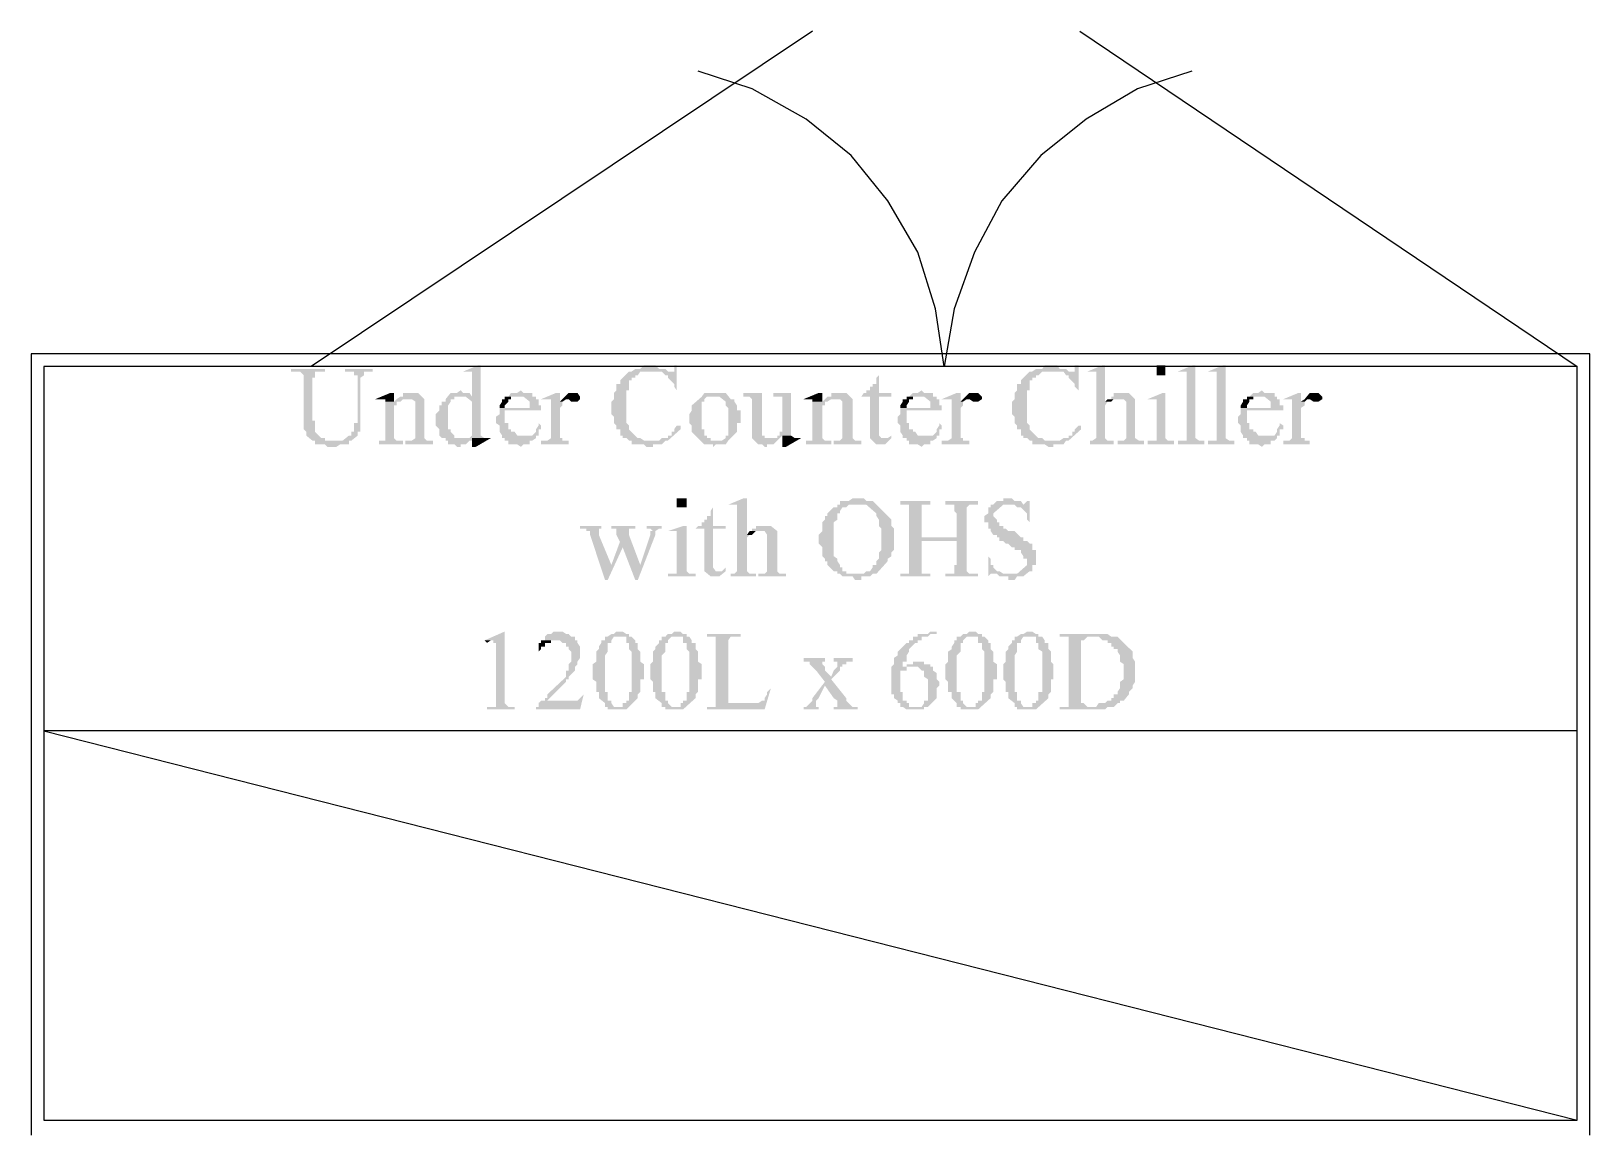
# Model space of a CAD drawing. Header units: millimetres. Extents: x 68727 to 319899, y -4876 to 265722.
# Drawn here: x 314800 to 316053, y 115115 to 115997 of the extents above; entities that cross this region are included whole.
import ezdxf

# ---------------------------------------------------------------- set-up
doc = ezdxf.new("R2010")
doc.units = ezdxf.units.MM
doc.layers.add('glass', color=151, linetype='Continuous')

# ---------------------------------------------------------------- blocks, each defined once
blk = doc.blocks.new('kitchen')
at = {"layer": 'glass', "linetype": 'Continuous', "lineweight": -3}
for points in [[(-39.352, 82.673), (-39.476, 82.673), (-39.528, 82.638), (-39.652, 82.638), (-39.687, 82.673), (-39.828, 82.673), (-39.828, 82.726), (-39.864, 82.726), (-39.952, 82.797), (-39.952, 82.85), (-39.987, 82.885), (-39.987, 83.643), (-40.04, 83.696), (-40.163, 83.696), (-40.163, 83.731), (-39.687, 83.731), (-39.687, 83.696), (-39.828, 83.696), (-39.828, 83.608), (-39.864, 83.608), (-39.864, 83.008), (-39.828, 83.008), (-39.828, 82.85), (-39.74, 82.761), (-39.687, 82.761), (-39.687, 82.726), (-39.352, 82.726), (-39.352, 82.673)], [(-39.017, 83.696), (-39.14, 83.696), (-39.14, 83.643), (-39.193, 83.608), (-39.193, 82.85), (-39.229, 82.85), (-39.229, 82.797), (-39.317, 82.726), (-39.44, 82.726), (-39.352, 82.797), (-39.317, 82.797), (-39.317, 82.85), (-39.281, 82.85), (-39.281, 82.973), (-39.229, 82.973), (-39.229, 83.643), (-39.281, 83.643), (-39.281, 83.696), (-39.405, 83.696), (-39.405, 83.731), (-39.017, 83.731), (-39.017, 83.696)], [(-37.447, 82.761), (-37.623, 82.761), (-37.623, 82.726), (-37.659, 82.726), (-37.712, 82.673), (-37.782, 82.673), (-37.782, 82.638), (-37.835, 82.638), (-37.87, 82.673), (-37.959, 82.673), (-37.959, 82.726), (-37.994, 82.726), (-37.994, 82.761), (-37.659, 82.761), (-37.623, 82.797), (-37.623, 83.273), (-37.712, 83.343), (-37.623, 83.343), (-37.623, 83.696), (-37.747, 83.696), (-37.535, 83.784), (-37.5, 83.784), (-37.5, 82.797), (-37.447, 82.761)], [(-34.872, 83.696), (-35.26, 83.696), (-35.295, 83.643), (-35.33, 83.643), (-35.33, 83.608), (-35.383, 83.608), (-35.383, 83.573), (-35.419, 83.573), (-35.419, 83.432), (-35.454, 83.432), (-35.454, 82.973), (-35.419, 82.938), (-35.419, 82.885), (-35.295, 82.761), (-35.26, 82.761), (-35.207, 82.726), (-35.419, 82.726), (-35.454, 82.761), (-35.507, 82.761), (-35.507, 82.797), (-35.542, 82.797), (-35.542, 82.885), (-35.595, 82.885), (-35.595, 82.938), (-35.63, 82.973), (-35.63, 83.061), (-35.666, 83.096), (-35.666, 83.273), (-35.63, 83.308), (-35.63, 83.396), (-35.595, 83.432), (-35.595, 83.52), (-35.542, 83.52), (-35.542, 83.573), (-35.419, 83.696), (-35.383, 83.696), (-35.33, 83.731), (-35.26, 83.731), (-35.207, 83.784), (-35.048, 83.784), (-34.995, 83.731), (-34.907, 83.731), (-34.872, 83.696)], [(-34.748, 83.432), (-34.784, 83.485), (-34.784, 83.52), (-34.872, 83.608), (-34.872, 83.643), (-34.907, 83.643), (-34.96, 83.696), (-34.784, 83.696), (-34.784, 83.784), (-34.748, 83.784), (-34.748, 83.432)], [(-31.732, 83.343), (-31.908, 83.343), (-31.908, 82.797), (-31.873, 82.761), (-32.032, 82.761), (-32.032, 83.343), (-32.155, 83.343), (-32.12, 83.396), (-32.085, 83.396), (-32.085, 83.432), (-32.032, 83.432), (-32.032, 83.485), (-31.997, 83.485), (-31.997, 83.52), (-31.944, 83.52), (-31.944, 83.608), (-31.908, 83.643), (-31.908, 83.396), (-31.732, 83.396), (-31.732, 83.343)], [(-29.245, 83.696), (-29.615, 83.696), (-29.668, 83.643), (-29.704, 83.643), (-29.704, 83.608), (-29.756, 83.608), (-29.756, 83.573), (-29.792, 83.573), (-29.792, 83.432), (-29.827, 83.432), (-29.827, 82.973), (-29.792, 82.938), (-29.792, 82.885), (-29.668, 82.761), (-29.615, 82.761), (-29.58, 82.726), (-29.792, 82.726), (-29.827, 82.761), (-29.88, 82.761), (-29.88, 82.797), (-29.915, 82.797), (-29.915, 82.885), (-29.968, 82.885), (-29.968, 82.938), (-30.003, 82.973), (-30.003, 83.061), (-30.039, 83.096), (-30.039, 83.273), (-30.003, 83.308), (-30.003, 83.396), (-29.968, 83.432), (-29.968, 83.52), (-29.915, 83.52), (-29.915, 83.573), (-29.792, 83.696), (-29.756, 83.696), (-29.704, 83.731), (-29.615, 83.731), (-29.58, 83.784), (-29.404, 83.784), (-29.368, 83.731), (-29.28, 83.731), (-29.245, 83.696)], [(-29.104, 83.432), (-29.157, 83.485), (-29.157, 83.52), (-29.245, 83.608), (-29.245, 83.643), (-29.28, 83.643), (-29.316, 83.696), (-29.157, 83.696), (-29.157, 83.784), (-29.104, 83.784), (-29.104, 83.432)], [(-28.61, 82.673), (-28.945, 82.673), (-28.945, 82.726), (-28.91, 82.726), (-28.857, 82.761), (-28.857, 83.696), (-28.98, 83.696), (-28.769, 83.784), (-28.733, 83.784), (-28.733, 83.273), (-28.698, 83.273), (-28.733, 83.22), (-28.733, 82.761), (-28.698, 82.726), (-28.61, 82.726), (-28.61, 82.673)], [(-27.887, 83.643), (-28.01, 83.643), (-28.01, 83.784), (-27.887, 83.784), (-27.887, 83.643)], [(-27.34, 82.673), (-27.71, 82.673), (-27.71, 82.726), (-27.587, 82.726), (-27.587, 83.696), (-27.71, 83.696), (-27.499, 83.784), (-27.463, 83.784), (-27.463, 82.761), (-27.411, 82.726), (-27.34, 82.726), (-27.34, 82.673)], [(-26.917, 82.673), (-27.287, 82.673), (-27.287, 82.726), (-27.164, 82.726), (-27.164, 83.696), (-27.287, 83.696), (-27.075, 83.784), (-27.04, 83.784), (-27.04, 82.761), (-26.987, 82.726), (-26.917, 82.726), (-26.917, 82.673)], [(-37.623, 83.343), (-37.782, 83.343), (-37.923, 83.396), (-37.835, 83.396), (-37.782, 83.432), (-37.747, 83.396), (-37.659, 83.396), (-37.623, 83.343)], [(-36.653, 83.149), (-37.165, 83.149), (-37.165, 82.973), (-37.112, 82.973), (-37.112, 82.885), (-37.077, 82.885), (-37.077, 82.85), (-37.024, 82.85), (-36.988, 82.797), (-36.9, 82.797), (-37.2, 82.761), (-37.2, 82.797), (-37.235, 82.85), (-37.235, 82.938), (-37.288, 82.973), (-37.288, 83.061), (-37.235, 83.096), (-37.235, 83.185), (-36.812, 83.185), (-36.812, 83.273), (-36.9, 83.343), (-37.112, 83.343), (-37.077, 83.396), (-36.988, 83.396), (-36.936, 83.432), (-36.9, 83.396), (-36.777, 83.396), (-36.777, 83.343), (-36.724, 83.343), (-36.724, 83.308), (-36.689, 83.308), (-36.689, 83.22), (-36.653, 83.22), (-36.653, 83.149)], [(-31.026, 83.149), (-31.52, 83.149), (-31.52, 82.973), (-31.485, 82.973), (-31.485, 82.885), (-31.432, 82.885), (-31.432, 82.85), (-31.397, 82.85), (-31.362, 82.797), (-31.273, 82.797), (-31.573, 82.761), (-31.573, 82.797), (-31.609, 82.85), (-31.609, 82.938), (-31.644, 82.973), (-31.644, 83.061), (-31.609, 83.096), (-31.609, 83.185), (-31.185, 83.185), (-31.185, 83.273), (-31.273, 83.343), (-31.485, 83.343), (-31.432, 83.396), (-31.362, 83.396), (-31.309, 83.432), (-31.273, 83.396), (-31.15, 83.396), (-31.15, 83.343), (-31.097, 83.343), (-31.097, 83.308), (-31.062, 83.308), (-31.062, 83.22), (-31.026, 83.22), (-31.026, 83.149)], [(-26.229, 83.149), (-26.74, 83.149), (-26.74, 82.973), (-26.705, 82.973), (-26.705, 82.885), (-26.652, 82.885), (-26.652, 82.85), (-26.617, 82.85), (-26.581, 82.797), (-26.493, 82.797), (-26.793, 82.761), (-26.793, 82.797), (-26.828, 82.85), (-26.828, 82.938), (-26.864, 82.973), (-26.864, 83.061), (-26.828, 83.096), (-26.828, 83.185), (-26.405, 83.185), (-26.405, 83.273), (-26.493, 83.343), (-26.705, 83.343), (-26.652, 83.396), (-26.581, 83.396), (-26.529, 83.432), (-26.493, 83.396), (-26.352, 83.396), (-26.352, 83.343), (-26.317, 83.343), (-26.317, 83.308), (-26.282, 83.308), (-26.282, 83.22), (-26.229, 83.22), (-26.229, 83.149)], [(-38.717, 83.273), (-38.841, 83.273), (-38.841, 83.308), (-38.982, 83.308), (-38.77, 83.396), (-38.717, 83.396), (-38.717, 83.273)], [(-38.594, 82.673), (-38.929, 82.673), (-38.929, 82.726), (-38.841, 82.726), (-38.841, 83.273), (-38.717, 83.273), (-38.682, 83.308), (-38.594, 83.308), (-38.629, 83.273), (-38.682, 83.273), (-38.682, 83.22), (-38.717, 83.22), (-38.717, 82.761), (-38.682, 82.726), (-38.594, 82.726), (-38.594, 82.673)], [(-38.17, 82.673), (-38.558, 82.673), (-38.558, 82.726), (-38.47, 82.726), (-38.417, 82.761), (-38.417, 83.273), (-38.47, 83.308), (-38.682, 83.308), (-38.629, 83.343), (-38.594, 83.343), (-38.594, 83.396), (-38.382, 83.396), (-38.294, 83.308), (-38.294, 82.761), (-38.258, 82.726), (-38.17, 82.726), (-38.17, 82.673)], [(-37.782, 83.343), (-37.87, 83.343), (-37.87, 83.308), (-37.923, 83.308), (-37.923, 83.273), (-37.959, 83.22), (-37.959, 82.885), (-37.923, 82.885), (-37.923, 82.85), (-37.87, 82.797), (-37.87, 82.761), (-38.047, 82.761), (-38.082, 82.797), (-38.082, 82.885), (-38.135, 82.938), (-38.135, 83.096), (-38.082, 83.149), (-38.082, 83.22), (-38.047, 83.22), (-38.047, 83.273), (-37.994, 83.273), (-37.994, 83.308), (-37.923, 83.396), (-37.782, 83.343)], [(-37.077, 83.308), (-37.112, 83.308), (-37.112, 83.273), (-37.165, 83.22), (-37.165, 83.185), (-37.235, 83.185), (-37.235, 83.22), (-37.2, 83.273), (-37.2, 83.308), (-37.165, 83.308), (-37.165, 83.343), (-37.077, 83.343), (-37.077, 83.308)], [(-36.265, 82.673), (-36.653, 82.673), (-36.653, 82.726), (-36.565, 82.726), (-36.512, 82.761), (-36.512, 83.308), (-36.653, 83.308), (-36.442, 83.396), (-36.389, 83.396), (-36.389, 83.273), (-36.353, 83.273), (-36.353, 83.22), (-36.389, 83.185), (-36.389, 82.761), (-36.353, 82.761), (-36.353, 82.726), (-36.265, 82.726), (-36.265, 82.673)], [(-36.301, 83.308), (-36.353, 83.273), (-36.389, 83.273), (-36.353, 83.308), (-36.301, 83.308)], [(-36.106, 83.308), (-36.142, 83.273), (-36.23, 83.273), (-36.265, 83.308), (-36.353, 83.308), (-36.265, 83.396), (-36.142, 83.396), (-36.106, 83.343), (-36.106, 83.308)], [(-34.025, 82.726), (-34.06, 82.673), (-34.201, 82.673), (-34.237, 82.638), (-34.237, 82.673), (-34.36, 82.673), (-34.537, 82.85), (-34.537, 82.938), (-34.572, 82.973), (-34.572, 83.096), (-34.537, 83.149), (-34.537, 83.22), (-34.396, 83.343), (-34.325, 83.343), (-34.36, 83.308), (-34.36, 83.273), (-34.396, 83.273), (-34.396, 82.885), (-34.36, 82.885), (-34.36, 82.797), (-34.325, 82.797), (-34.325, 82.761), (-34.272, 82.761), (-34.272, 82.726), (-34.025, 82.726)], [(-33.849, 82.973), (-33.902, 82.973), (-33.902, 82.85), (-34.025, 82.726), (-34.113, 82.726), (-34.06, 82.761), (-34.06, 82.797), (-34.025, 82.797), (-34.025, 83.185), (-34.06, 83.22), (-34.06, 83.273), (-34.149, 83.343), (-34.396, 83.343), (-34.36, 83.396), (-34.06, 83.396), (-33.99, 83.308), (-33.937, 83.308), (-33.937, 83.273), (-33.902, 83.22), (-33.902, 83.149), (-33.849, 83.149), (-33.849, 82.973)], [(-33.302, 82.761), (-33.39, 82.673), (-33.478, 82.673), (-33.478, 82.638), (-33.514, 82.638), (-33.549, 82.673), (-33.602, 82.673), (-33.69, 82.761), (-33.69, 83.308), (-33.725, 83.343), (-33.813, 83.343), (-33.813, 83.396), (-33.549, 83.396), (-33.549, 82.797), (-33.514, 82.797), (-33.514, 82.761), (-33.302, 82.761)], [(-33.143, 82.797), (-33.267, 82.797), (-33.302, 82.761), (-33.337, 82.761), (-33.337, 82.797), (-33.302, 82.797), (-33.302, 82.85), (-33.267, 82.85), (-33.267, 83.343), (-33.39, 83.343), (-33.39, 83.396), (-33.143, 83.396), (-33.143, 82.797)], [(-32.702, 83.273), (-32.843, 83.273), (-32.843, 83.308), (-32.967, 83.308), (-32.755, 83.396), (-32.702, 83.396), (-32.702, 83.273)], [(-32.579, 82.673), (-32.931, 82.673), (-32.931, 82.726), (-32.843, 82.726), (-32.843, 83.273), (-32.702, 83.273), (-32.667, 83.308), (-32.579, 83.308), (-32.632, 83.273), (-32.667, 83.273), (-32.667, 83.22), (-32.702, 83.22), (-32.702, 82.761), (-32.667, 82.726), (-32.579, 82.726), (-32.579, 82.673)], [(-32.155, 82.673), (-32.543, 82.673), (-32.543, 82.726), (-32.455, 82.726), (-32.42, 82.761), (-32.42, 83.273), (-32.455, 83.308), (-32.667, 83.308), (-32.632, 83.343), (-32.579, 83.343), (-32.579, 83.396), (-32.367, 83.396), (-32.279, 83.308), (-32.279, 82.761), (-32.244, 82.726), (-32.155, 82.726), (-32.155, 82.673)], [(-31.432, 83.308), (-31.485, 83.308), (-31.485, 83.273), (-31.52, 83.22), (-31.52, 83.185), (-31.609, 83.185), (-31.609, 83.22), (-31.573, 83.273), (-31.573, 83.308), (-31.52, 83.308), (-31.52, 83.343), (-31.432, 83.343), (-31.432, 83.308)], [(-30.638, 82.673), (-31.026, 82.673), (-31.026, 82.726), (-30.938, 82.726), (-30.885, 82.761), (-30.885, 83.308), (-31.026, 83.308), (-30.815, 83.396), (-30.762, 83.396), (-30.762, 83.273), (-30.727, 83.273), (-30.727, 83.22), (-30.762, 83.185), (-30.762, 82.761), (-30.727, 82.761), (-30.727, 82.726), (-30.638, 82.726), (-30.638, 82.673)], [(-30.674, 83.308), (-30.727, 83.273), (-30.762, 83.273), (-30.727, 83.308), (-30.674, 83.308)], [(-30.462, 83.308), (-30.515, 83.273), (-30.586, 83.273), (-30.638, 83.308), (-30.727, 83.308), (-30.638, 83.396), (-30.515, 83.396), (-30.462, 83.343), (-30.462, 83.308)], [(-28.61, 83.308), (-28.645, 83.273), (-28.733, 83.273), (-28.698, 83.308), (-28.61, 83.308)], [(-28.187, 82.673), (-28.557, 82.673), (-28.557, 82.726), (-28.469, 82.726), (-28.434, 82.761), (-28.434, 83.273), (-28.469, 83.308), (-28.645, 83.308), (-28.645, 83.343), (-28.61, 83.343), (-28.61, 83.396), (-28.398, 83.396), (-28.31, 83.308), (-28.31, 82.761), (-28.257, 82.726), (-28.187, 82.726), (-28.187, 82.673)], [(-27.763, 82.673), (-28.134, 82.673), (-28.134, 82.726), (-28.01, 82.726), (-28.01, 83.308), (-28.134, 83.308), (-27.922, 83.396), (-27.887, 83.396), (-27.887, 82.761), (-27.851, 82.726), (-27.763, 82.726), (-27.763, 82.673)], [(-26.652, 83.308), (-26.705, 83.308), (-26.705, 83.273), (-26.74, 83.22), (-26.74, 83.185), (-26.828, 83.185), (-26.828, 83.22), (-26.793, 83.273), (-26.793, 83.308), (-26.74, 83.308), (-26.74, 83.343), (-26.652, 83.343), (-26.652, 83.308)], [(-25.858, 82.673), (-26.229, 82.673), (-26.229, 82.726), (-26.141, 82.726), (-26.105, 82.761), (-26.105, 83.308), (-26.229, 83.308), (-26.017, 83.396), (-25.982, 83.396), (-25.982, 83.273), (-25.929, 83.273), (-25.929, 83.22), (-25.982, 83.185), (-25.982, 82.761), (-25.929, 82.761), (-25.929, 82.726), (-25.858, 82.726), (-25.858, 82.673)], [(-25.894, 83.308), (-25.929, 83.273), (-25.982, 83.273), (-25.929, 83.308), (-25.894, 83.308)], [(-25.682, 83.308), (-25.735, 83.273), (-25.805, 83.273), (-25.858, 83.308), (-25.929, 83.308), (-25.858, 83.396), (-25.735, 83.396), (-25.682, 83.343), (-25.682, 83.308)], [(-36.653, 82.885), (-36.689, 82.885), (-36.689, 82.797), (-36.724, 82.797), (-36.724, 82.761), (-36.777, 82.726), (-36.812, 82.726), (-36.812, 82.673), (-36.9, 82.673), (-36.936, 82.638), (-36.988, 82.673), (-37.112, 82.673), (-37.112, 82.726), (-37.165, 82.726), (-37.165, 82.761), (-37.2, 82.761), (-36.9, 82.797), (-36.777, 82.797), (-36.724, 82.85), (-36.724, 82.885), (-36.689, 82.938), (-36.689, 82.973), (-36.653, 82.938), (-36.653, 82.885)], [(-31.026, 82.885), (-31.062, 82.885), (-31.062, 82.797), (-31.097, 82.797), (-31.097, 82.761), (-31.15, 82.726), (-31.185, 82.726), (-31.185, 82.673), (-31.273, 82.673), (-31.309, 82.638), (-31.362, 82.673), (-31.485, 82.673), (-31.485, 82.726), (-31.52, 82.726), (-31.52, 82.761), (-31.573, 82.761), (-31.273, 82.797), (-31.15, 82.797), (-31.097, 82.85), (-31.097, 82.885), (-31.062, 82.938), (-31.062, 82.973), (-31.026, 82.938), (-31.026, 82.885)], [(-26.229, 82.885), (-26.282, 82.885), (-26.282, 82.797), (-26.317, 82.797), (-26.317, 82.761), (-26.352, 82.726), (-26.405, 82.726), (-26.405, 82.673), (-26.493, 82.673), (-26.529, 82.638), (-26.581, 82.673), (-26.705, 82.673), (-26.705, 82.726), (-26.74, 82.726), (-26.74, 82.761), (-26.793, 82.761), (-26.493, 82.797), (-26.352, 82.797), (-26.317, 82.85), (-26.317, 82.885), (-26.282, 82.938), (-26.282, 82.973), (-26.229, 82.938), (-26.229, 82.885)], [(-37.359, 82.761), (-37.571, 82.638), (-37.623, 82.638), (-37.623, 82.761), (-37.359, 82.761)], [(-34.695, 82.885), (-34.872, 82.726), (-34.907, 82.726), (-34.96, 82.673), (-35.083, 82.673), (-35.083, 82.638), (-35.172, 82.638), (-35.207, 82.673), (-35.383, 82.673), (-35.383, 82.726), (-34.995, 82.726), (-34.96, 82.761), (-34.872, 82.761), (-34.872, 82.797), (-34.819, 82.797), (-34.819, 82.85), (-34.784, 82.85), (-34.784, 82.885), (-34.748, 82.938), (-34.695, 82.938), (-34.695, 82.885)], [(-33.002, 82.761), (-33.214, 82.638), (-33.267, 82.638), (-33.267, 82.797), (-33.143, 82.797), (-33.09, 82.761), (-33.002, 82.761)], [(-31.732, 82.761), (-31.82, 82.673), (-31.944, 82.673), (-32.032, 82.761), (-31.785, 82.761), (-31.732, 82.797), (-31.732, 82.761)], [(-29.069, 82.885), (-29.245, 82.726), (-29.28, 82.726), (-29.316, 82.673), (-29.457, 82.673), (-29.457, 82.638), (-29.527, 82.638), (-29.58, 82.673), (-29.756, 82.673), (-29.756, 82.726), (-29.368, 82.726), (-29.316, 82.761), (-29.245, 82.761), (-29.245, 82.797), (-29.192, 82.797), (-29.192, 82.85), (-29.157, 82.85), (-29.157, 82.885), (-29.104, 82.938), (-29.069, 82.938), (-29.069, 82.885)], [(-34.607, 81.791), (-34.748, 81.791), (-34.748, 81.915), (-34.607, 81.915), (-34.607, 81.791)], [(-33.637, 80.821), (-33.99, 80.821), (-33.99, 80.856), (-33.937, 80.856), (-33.902, 80.892), (-33.902, 81.826), (-34.025, 81.826), (-33.813, 81.915), (-33.761, 81.915), (-33.761, 81.403), (-33.725, 81.403), (-33.761, 81.368), (-33.761, 80.892), (-33.725, 80.856), (-33.637, 80.856), (-33.637, 80.821)], [(-31.997, 80.856), (-32.032, 80.821), (-32.155, 80.821), (-32.155, 80.768), (-32.244, 80.768), (-32.279, 80.821), (-32.42, 80.821), (-32.455, 80.856), (-32.491, 80.856), (-32.491, 80.892), (-32.543, 80.892), (-32.632, 80.98), (-32.632, 81.033), (-32.667, 81.033), (-32.667, 81.068), (-32.702, 81.103), (-32.702, 81.227), (-32.755, 81.28), (-32.755, 81.403), (-32.702, 81.456), (-32.702, 81.58), (-32.667, 81.615), (-32.667, 81.668), (-32.632, 81.668), (-32.632, 81.703), (-32.543, 81.791), (-32.491, 81.791), (-32.491, 81.826), (-32.455, 81.826), (-32.455, 81.879), (-32.208, 81.826), (-32.332, 81.826), (-32.367, 81.791), (-32.42, 81.791), (-32.455, 81.738), (-32.455, 81.703), (-32.491, 81.703), (-32.491, 81.615), (-32.543, 81.58), (-32.543, 81.103), (-32.491, 81.068), (-32.491, 81.033), (-32.455, 80.98), (-32.455, 80.945), (-32.42, 80.945), (-32.42, 80.892), (-32.367, 80.892), (-32.367, 80.856), (-31.997, 80.856)], [(-31.697, 81.191), (-31.732, 81.156), (-31.732, 81.103), (-31.785, 81.068), (-31.785, 81.033), (-31.944, 80.856), (-32.12, 80.856), (-32.085, 80.892), (-32.032, 80.892), (-31.997, 80.945), (-31.997, 80.98), (-31.944, 80.98), (-31.944, 81.033), (-31.908, 81.068), (-31.908, 81.156), (-31.873, 81.191), (-31.873, 81.491), (-31.908, 81.527), (-31.908, 81.615), (-31.944, 81.668), (-31.944, 81.703), (-32.085, 81.826), (-32.208, 81.826), (-32.455, 81.879), (-32.332, 81.879), (-32.279, 81.915), (-32.12, 81.915), (-32.085, 81.879), (-31.997, 81.879), (-31.732, 81.615), (-31.732, 81.527), (-31.697, 81.491), (-31.697, 81.191)], [(-30.815, 81.315), (-31.309, 81.315), (-31.309, 80.856), (-31.185, 80.856), (-31.185, 80.821), (-31.609, 80.821), (-31.609, 80.856), (-31.485, 80.856), (-31.485, 81.826), (-31.609, 81.826), (-31.609, 81.879), (-31.185, 81.879), (-31.185, 81.826), (-31.309, 81.826), (-31.309, 81.368), (-30.815, 81.315)], [(-30.515, 80.821), (-30.974, 80.821), (-30.974, 80.856), (-30.85, 80.856), (-30.85, 80.98), (-30.815, 80.98), (-30.815, 81.315), (-31.309, 81.368), (-30.815, 81.368), (-30.815, 81.703), (-30.85, 81.738), (-30.85, 81.826), (-30.974, 81.826), (-30.974, 81.879), (-30.515, 81.879), (-30.515, 81.826), (-30.638, 81.826), (-30.674, 81.791), (-30.674, 80.892), (-30.638, 80.856), (-30.515, 80.856), (-30.515, 80.821)], [(-29.88, 81.826), (-30.303, 81.826), (-30.25, 81.879), (-30.162, 81.879), (-30.162, 81.915), (-30.039, 81.915), (-30.003, 81.879), (-29.915, 81.879), (-29.88, 81.826)], [(-29.792, 81.58), (-29.827, 81.615), (-29.827, 81.703), (-29.915, 81.791), (-29.968, 81.791), (-30.003, 81.826), (-29.88, 81.826), (-29.827, 81.879), (-29.792, 81.879), (-29.792, 81.58)], [(-34.06, 81.491), (-34.237, 81.491), (-34.237, 80.945), (-34.201, 80.892), (-34.36, 80.892), (-34.36, 81.491), (-34.484, 81.491), (-34.448, 81.527), (-34.396, 81.527), (-34.396, 81.58), (-34.36, 81.58), (-34.36, 81.615), (-34.325, 81.615), (-34.325, 81.668), (-34.272, 81.668), (-34.272, 81.738), (-34.237, 81.791), (-34.237, 81.527), (-34.06, 81.527), (-34.06, 81.491)], [(-29.704, 80.98), (-29.756, 80.98), (-29.756, 80.892), (-29.792, 80.892), (-29.88, 80.821), (-29.968, 80.821), (-30.003, 80.768), (-30.092, 80.768), (-30.092, 80.821), (-30.215, 80.821), (-30.25, 80.856), (-29.968, 80.856), (-29.827, 80.98), (-29.827, 81.068), (-29.88, 81.068), (-29.88, 81.103), (-29.915, 81.156), (-29.915, 81.191), (-30.003, 81.191), (-30.003, 81.227), (-30.039, 81.227), (-30.092, 81.28), (-30.127, 81.28), (-30.162, 81.315), (-30.215, 81.315), (-30.215, 81.368), (-30.25, 81.368), (-30.25, 81.403), (-30.303, 81.403), (-30.339, 81.456), (-30.339, 81.491), (-30.374, 81.491), (-30.374, 81.58), (-30.427, 81.58), (-30.427, 81.668), (-30.374, 81.703), (-30.374, 81.791), (-30.339, 81.791), (-30.339, 81.826), (-30.162, 81.826), (-30.303, 81.703), (-30.303, 81.668), (-30.25, 81.615), (-30.25, 81.58), (-30.215, 81.58), (-30.215, 81.527), (-30.162, 81.527), (-30.162, 81.491), (-30.127, 81.491), (-30.092, 81.456), (-30.003, 81.456), (-29.915, 81.368), (-29.88, 81.368), (-29.88, 81.315), (-29.827, 81.315), (-29.792, 81.28), (-29.756, 81.28), (-29.756, 81.191), (-29.704, 81.191), (-29.704, 80.98)], [(-35.666, 80.98), (-35.754, 80.768), (-35.965, 81.403), (-35.965, 81.456), (-36.018, 81.456), (-36.018, 81.491), (-36.106, 81.491), (-36.106, 81.527), (-35.807, 81.527), (-35.807, 81.491), (-35.842, 81.491), (-35.842, 81.403), (-35.666, 80.98)], [(-35.26, 80.98), (-35.33, 80.768), (-35.507, 81.227), (-35.595, 81.403), (-35.595, 81.491), (-35.666, 81.491), (-35.666, 81.527), (-35.33, 81.527), (-35.33, 81.491), (-35.419, 81.491), (-35.419, 81.403), (-35.26, 80.98)], [(-34.96, 81.491), (-34.995, 81.491), (-35.048, 81.456), (-35.048, 81.403), (-35.295, 80.768), (-35.33, 80.768), (-35.26, 80.98), (-35.119, 81.403), (-35.119, 81.456), (-35.083, 81.456), (-35.119, 81.491), (-35.172, 81.491), (-35.172, 81.527), (-34.96, 81.527), (-34.96, 81.491)], [(-34.484, 80.821), (-34.872, 80.821), (-34.872, 80.856), (-34.748, 80.856), (-34.748, 81.456), (-34.872, 81.456), (-34.66, 81.527), (-34.607, 81.527), (-34.607, 80.892), (-34.572, 80.856), (-34.484, 80.856), (-34.484, 80.821)], [(-33.637, 81.456), (-33.69, 81.403), (-33.761, 81.403), (-33.725, 81.456), (-33.637, 81.456)], [(-33.214, 80.821), (-33.602, 80.821), (-33.602, 80.856), (-33.514, 80.856), (-33.478, 80.892), (-33.478, 81.403), (-33.514, 81.456), (-33.69, 81.456), (-33.69, 81.491), (-33.637, 81.491), (-33.637, 81.527), (-33.425, 81.527), (-33.337, 81.456), (-33.337, 80.892), (-33.302, 80.856), (-33.214, 80.856), (-33.214, 80.821)], [(-35.507, 81.227), (-35.718, 80.768), (-35.754, 80.768), (-35.666, 80.98), (-35.542, 81.315), (-35.507, 81.227)], [(-30.162, 80.856), (-30.339, 80.856), (-30.374, 80.821), (-30.374, 81.103), (-30.339, 81.068), (-30.339, 80.98), (-30.303, 80.98), (-30.303, 80.945), (-30.25, 80.892), (-30.215, 80.892), (-30.162, 80.856)], [(-34.06, 80.892), (-34.149, 80.821), (-34.272, 80.821), (-34.36, 80.892), (-34.113, 80.892), (-34.06, 80.945), (-34.06, 80.892)], [(-37.024, 78.951), (-37.412, 78.951), (-37.412, 78.987), (-37.288, 78.987), (-37.288, 79.886), (-37.324, 79.886), (-37.324, 79.921), (-37.447, 79.921), (-37.165, 80.045), (-37.165, 79.04), (-37.112, 78.987), (-37.024, 78.987), (-37.024, 78.951)], [(-37.359, 79.921), (-37.412, 79.886), (-37.447, 79.921), (-37.359, 79.921)], [(-36.512, 79.886), (-36.6, 79.886), (-36.6, 79.833), (-36.653, 79.833), (-36.653, 79.798), (-36.689, 79.763), (-36.689, 79.886), (-36.653, 79.886), (-36.653, 79.921), (-36.512, 79.921), (-36.512, 79.886)], [(-36.106, 79.675), (-36.142, 79.622), (-36.142, 79.586), (-36.177, 79.551), (-36.177, 79.498), (-36.265, 79.41), (-36.265, 79.375), (-36.301, 79.375), (-36.301, 79.339), (-36.565, 79.075), (-36.6, 79.075), (-36.6, 79.11), (-36.565, 79.11), (-36.565, 79.163), (-36.301, 79.41), (-36.301, 79.498), (-36.265, 79.498), (-36.265, 79.586), (-36.23, 79.622), (-36.23, 79.763), (-36.265, 79.798), (-36.265, 79.833), (-36.301, 79.833), (-36.301, 79.886), (-36.353, 79.886), (-36.389, 79.921), (-36.6, 79.921), (-36.6, 79.974), (-36.565, 80.01), (-36.512, 80.01), (-36.477, 80.045), (-36.353, 80.045), (-36.301, 80.01), (-36.265, 80.01), (-36.23, 79.974), (-36.177, 79.974), (-36.177, 79.921), (-36.142, 79.921), (-36.142, 79.886), (-36.106, 79.833), (-36.106, 79.675)], [(-35.595, 78.987), (-35.718, 78.951), (-35.718, 78.987), (-35.754, 78.987), (-35.754, 79.04), (-35.842, 79.11), (-35.842, 79.198), (-35.877, 79.198), (-35.877, 79.339), (-35.93, 79.375), (-35.93, 79.586), (-35.877, 79.622), (-35.877, 79.763), (-35.842, 79.798), (-35.842, 79.833), (-35.807, 79.886), (-35.807, 79.921), (-35.754, 79.921), (-35.754, 79.974), (-35.63, 79.974), (-35.666, 79.921), (-35.666, 79.886), (-35.718, 79.886), (-35.718, 79.763), (-35.754, 79.71), (-35.754, 79.198), (-35.718, 79.198), (-35.718, 79.075), (-35.666, 79.075), (-35.666, 79.04), (-35.63, 78.987), (-35.595, 78.987)], [(-35.207, 79.375), (-35.26, 79.375), (-35.26, 79.198), (-35.295, 79.163), (-35.295, 79.11), (-35.454, 78.951), (-35.718, 78.951), (-35.595, 78.987), (-35.507, 78.987), (-35.507, 79.04), (-35.454, 79.04), (-35.454, 79.075), (-35.419, 79.075), (-35.419, 79.198), (-35.383, 79.198), (-35.383, 79.763), (-35.419, 79.798), (-35.419, 79.886), (-35.454, 79.886), (-35.454, 79.974), (-35.718, 79.974), (-35.666, 80.01), (-35.63, 80.01), (-35.595, 80.045), (-35.507, 80.045), (-35.454, 80.01), (-35.419, 80.01), (-35.419, 79.974), (-35.383, 79.974), (-35.33, 79.921), (-35.33, 79.886), (-35.295, 79.886), (-35.295, 79.798), (-35.26, 79.763), (-35.26, 79.622), (-35.207, 79.586), (-35.207, 79.375)], [(-34.784, 78.987), (-34.907, 78.951), (-34.907, 78.987), (-34.96, 78.987), (-34.96, 79.04), (-35.048, 79.11), (-35.048, 79.198), (-35.083, 79.198), (-35.083, 79.339), (-35.119, 79.375), (-35.119, 79.586), (-35.083, 79.622), (-35.083, 79.763), (-35.048, 79.798), (-35.048, 79.833), (-34.995, 79.886), (-34.995, 79.921), (-34.96, 79.921), (-34.96, 79.974), (-34.819, 79.974), (-34.872, 79.921), (-34.872, 79.886), (-34.907, 79.886), (-34.907, 79.763), (-34.96, 79.71), (-34.96, 79.198), (-34.907, 79.198), (-34.907, 79.075), (-34.872, 79.075), (-34.872, 79.04), (-34.819, 78.987), (-34.784, 78.987)], [(-34.396, 79.375), (-34.448, 79.375), (-34.448, 79.198), (-34.484, 79.163), (-34.484, 79.11), (-34.66, 78.951), (-34.907, 78.951), (-34.784, 78.987), (-34.695, 78.987), (-34.695, 79.04), (-34.66, 79.04), (-34.66, 79.075), (-34.607, 79.075), (-34.607, 79.198), (-34.572, 79.198), (-34.572, 79.763), (-34.607, 79.798), (-34.607, 79.886), (-34.66, 79.886), (-34.66, 79.974), (-34.907, 79.974), (-34.872, 80.01), (-34.819, 80.01), (-34.784, 80.045), (-34.695, 80.045), (-34.66, 80.01), (-34.607, 80.01), (-34.607, 79.974), (-34.572, 79.974), (-34.537, 79.921), (-34.537, 79.886), (-34.484, 79.886), (-34.484, 79.798), (-34.448, 79.763), (-34.448, 79.622), (-34.396, 79.586), (-34.396, 79.375)], [(-33.849, 79.04), (-34.201, 78.987), (-34.201, 79.974), (-34.325, 79.974), (-34.325, 80.01), (-33.849, 80.01), (-33.849, 79.974), (-33.99, 79.974), (-34.025, 79.921), (-34.025, 79.04), (-33.849, 79.04)], [(-31.097, 80.01), (-31.185, 80.01), (-31.221, 79.974), (-31.309, 79.974), (-31.309, 79.921), (-31.362, 79.921), (-31.362, 79.886), (-31.397, 79.886), (-31.485, 79.798), (-31.485, 79.763), (-31.52, 79.71), (-31.52, 79.622), (-31.573, 79.622), (-31.573, 79.551), (-31.52, 79.551), (-31.52, 79.498), (-31.609, 79.498), (-31.609, 79.198), (-31.573, 79.198), (-31.573, 79.075), (-31.52, 79.075), (-31.52, 79.04), (-31.485, 79.04), (-31.485, 78.987), (-31.609, 78.987), (-31.609, 79.04), (-31.644, 79.04), (-31.644, 79.075), (-31.697, 79.11), (-31.697, 79.163), (-31.732, 79.163), (-31.732, 79.551), (-31.697, 79.586), (-31.697, 79.675), (-31.644, 79.71), (-31.644, 79.763), (-31.52, 79.886), (-31.485, 79.886), (-31.485, 79.921), (-31.432, 79.921), (-31.432, 79.974), (-31.362, 79.974), (-31.362, 80.01), (-31.221, 80.01), (-31.185, 80.045), (-31.097, 80.045), (-31.097, 80.01)], [(-30.638, 78.987), (-30.762, 78.951), (-30.762, 78.987), (-30.815, 78.987), (-30.815, 79.04), (-30.885, 79.11), (-30.885, 79.198), (-30.938, 79.198), (-30.938, 79.339), (-30.974, 79.375), (-30.974, 79.586), (-30.938, 79.622), (-30.938, 79.763), (-30.885, 79.798), (-30.885, 79.833), (-30.85, 79.886), (-30.85, 79.921), (-30.815, 79.921), (-30.815, 79.974), (-30.674, 79.974), (-30.727, 79.921), (-30.727, 79.886), (-30.762, 79.886), (-30.762, 79.763), (-30.815, 79.71), (-30.815, 79.198), (-30.762, 79.198), (-30.762, 79.075), (-30.727, 79.075), (-30.727, 79.04), (-30.674, 78.987), (-30.638, 78.987)], [(-30.25, 79.375), (-30.303, 79.375), (-30.303, 79.198), (-30.339, 79.163), (-30.339, 79.11), (-30.515, 78.951), (-30.762, 78.951), (-30.638, 78.987), (-30.55, 78.987), (-30.55, 79.04), (-30.515, 79.04), (-30.515, 79.075), (-30.462, 79.075), (-30.462, 79.198), (-30.427, 79.198), (-30.427, 79.763), (-30.462, 79.798), (-30.462, 79.886), (-30.515, 79.886), (-30.515, 79.974), (-30.762, 79.974), (-30.727, 80.01), (-30.674, 80.01), (-30.638, 80.045), (-30.55, 80.045), (-30.515, 80.01), (-30.462, 80.01), (-30.462, 79.974), (-30.427, 79.974), (-30.374, 79.921), (-30.374, 79.886), (-30.339, 79.886), (-30.339, 79.798), (-30.303, 79.763), (-30.303, 79.622), (-30.25, 79.586), (-30.25, 79.375)], [(-29.827, 78.987), (-29.968, 78.951), (-29.968, 78.987), (-30.003, 78.987), (-30.003, 79.04), (-30.092, 79.11), (-30.092, 79.198), (-30.127, 79.198), (-30.127, 79.339), (-30.162, 79.375), (-30.162, 79.586), (-30.127, 79.622), (-30.127, 79.763), (-30.092, 79.798), (-30.092, 79.833), (-30.039, 79.886), (-30.039, 79.921), (-30.003, 79.921), (-30.003, 79.974), (-29.88, 79.974), (-29.915, 79.921), (-29.915, 79.886), (-29.968, 79.886), (-29.968, 79.763), (-30.003, 79.71), (-30.003, 79.198), (-29.968, 79.198), (-29.968, 79.075), (-29.915, 79.075), (-29.915, 79.04), (-29.88, 78.987), (-29.827, 78.987)], [(-29.457, 79.375), (-29.492, 79.375), (-29.492, 79.198), (-29.527, 79.163), (-29.527, 79.11), (-29.704, 78.951), (-29.968, 78.951), (-29.827, 78.987), (-29.756, 78.987), (-29.756, 79.04), (-29.704, 79.04), (-29.704, 79.075), (-29.668, 79.075), (-29.668, 79.198), (-29.615, 79.198), (-29.615, 79.763), (-29.668, 79.798), (-29.668, 79.886), (-29.704, 79.886), (-29.704, 79.974), (-29.968, 79.974), (-29.915, 80.01), (-29.88, 80.01), (-29.827, 80.045), (-29.756, 80.045), (-29.704, 80.01), (-29.668, 80.01), (-29.668, 79.974), (-29.615, 79.974), (-29.58, 79.921), (-29.58, 79.886), (-29.527, 79.886), (-29.527, 79.798), (-29.492, 79.763), (-29.492, 79.622), (-29.457, 79.586), (-29.457, 79.375)], [(-28.645, 79.974), (-28.98, 79.974), (-29.033, 79.921), (-29.069, 79.921), (-29.069, 79.04), (-29.033, 79.04), (-28.98, 78.987), (-28.698, 78.987), (-28.733, 78.951), (-29.368, 78.951), (-29.368, 78.987), (-29.245, 78.987), (-29.245, 79.974), (-29.368, 79.974), (-29.368, 80.01), (-28.698, 80.01), (-28.645, 79.974)], [(-28.31, 79.339), (-28.345, 79.286), (-28.345, 79.251), (-28.398, 79.198), (-28.398, 79.163), (-28.469, 79.075), (-28.522, 79.075), (-28.522, 79.04), (-28.557, 79.04), (-28.61, 78.987), (-28.857, 78.987), (-28.822, 79.04), (-28.733, 79.04), (-28.698, 79.075), (-28.645, 79.075), (-28.645, 79.11), (-28.61, 79.11), (-28.61, 79.163), (-28.557, 79.163), (-28.557, 79.198), (-28.522, 79.251), (-28.522, 79.339), (-28.469, 79.375), (-28.469, 79.586), (-28.522, 79.622), (-28.522, 79.71), (-28.557, 79.763), (-28.557, 79.798), (-28.61, 79.798), (-28.61, 79.833), (-28.645, 79.833), (-28.645, 79.886), (-28.698, 79.886), (-28.698, 79.921), (-28.769, 79.921), (-28.822, 79.974), (-28.557, 79.974), (-28.345, 79.763), (-28.345, 79.675), (-28.31, 79.622), (-28.31, 79.339)], [(-32.208, 78.951), (-32.543, 78.951), (-32.543, 78.987), (-32.491, 78.987), (-32.491, 79.075), (-32.543, 79.11), (-32.667, 79.286), (-32.667, 79.339), (-32.79, 79.498), (-32.879, 79.586), (-32.879, 79.622), (-32.967, 79.622), (-32.967, 79.675), (-32.667, 79.675), (-32.667, 79.622), (-32.702, 79.622), (-32.702, 79.586), (-32.667, 79.551), (-32.667, 79.498), (-32.579, 79.41), (-32.579, 79.375), (-32.367, 79.11), (-32.367, 79.075), (-32.279, 78.987), (-32.208, 78.987), (-32.208, 78.951)], [(-32.279, 79.622), (-32.367, 79.622), (-32.367, 79.586), (-32.42, 79.586), (-32.42, 79.551), (-32.455, 79.551), (-32.455, 79.498), (-32.579, 79.375), (-32.579, 79.41), (-32.543, 79.498), (-32.491, 79.551), (-32.491, 79.622), (-32.543, 79.622), (-32.543, 79.675), (-32.279, 79.675), (-32.279, 79.622)], [(-31.062, 79.286), (-31.097, 79.251), (-31.097, 79.11), (-31.221, 78.987), (-31.273, 78.987), (-31.273, 78.951), (-31.52, 78.951), (-31.573, 78.987), (-31.309, 78.987), (-31.273, 79.04), (-31.273, 79.075), (-31.221, 79.075), (-31.221, 79.375), (-31.273, 79.41), (-31.273, 79.498), (-31.309, 79.498), (-31.362, 79.551), (-31.15, 79.551), (-31.15, 79.498), (-31.097, 79.463), (-31.097, 79.375), (-31.062, 79.339), (-31.062, 79.286)], [(-31.185, 79.551), (-31.52, 79.551), (-31.52, 79.586), (-31.432, 79.586), (-31.432, 79.622), (-31.273, 79.622), (-31.273, 79.586), (-31.185, 79.586), (-31.185, 79.551)], [(-33.425, 79.251), (-33.514, 78.951), (-34.325, 78.951), (-34.325, 78.987), (-34.201, 78.987), (-33.849, 79.04), (-33.602, 79.04), (-33.549, 79.075), (-33.514, 79.075), (-33.514, 79.11), (-33.478, 79.163), (-33.478, 79.198), (-33.425, 79.251)], [(-32.667, 79.286), (-32.755, 79.11), (-32.79, 79.075), (-32.79, 78.987), (-32.755, 78.987), (-32.755, 78.951), (-32.967, 78.951), (-32.967, 78.987), (-32.931, 78.987), (-32.843, 79.075), (-32.843, 79.11), (-32.667, 79.339), (-32.667, 79.286)], [(-36.054, 79.163), (-36.106, 78.951), (-36.724, 78.951), (-36.724, 78.987), (-36.689, 78.987), (-36.689, 79.04), (-36.653, 79.075), (-36.142, 79.075), (-36.054, 79.163)]]:
    blk.add_hatch(color=256, dxfattribs=at).paths.add_polyline_path(points)
at = {"layer": 'glass', "lineweight": -3}
for p, q in [((-32.843, 88.476), (-39.881, 83.767)), ((-29.086, 88.476), (-22.101, 83.767)), ((-33.69, 87.665), (-34.448, 87.912)), ((-27.516, 87.912), (-28.275, 87.665)), ((-32.931, 87.242), (-33.69, 87.665)), ((-28.275, 87.665), (-28.998, 87.242)), ((-32.296, 86.73), (-32.931, 87.242)), ((-28.998, 87.242), (-29.633, 86.73)), ((-31.785, 86.095), (-32.296, 86.73)), ((-29.633, 86.73), (-30.18, 86.095)), ((-31.362, 85.372), (-31.785, 86.095)), ((-30.18, 86.095), (-30.568, 85.372)), ((-31.115, 84.578), (-31.362, 85.372)), ((-30.568, 85.372), (-30.85, 84.578)), ((-30.991, 83.767), (-31.115, 84.578)), ((-30.85, 84.578), (-30.991, 83.767)), ((-21.925, 83.943), (-43.815, 83.943)), ((-43.815, 83.943), (-43.815, 72.972)), ((-21.925, 72.972), (-21.925, 83.943)), ((-22.101, 83.767), (-43.638, 83.767)), ((-43.638, 83.767), (-43.638, 73.183)), ((-22.101, 73.183), (-22.101, 83.767)), ((-22.101, 78.651), (-43.638, 78.651)), ((-43.638, 78.651), (-22.101, 73.183)), ((-43.638, 73.183), (-22.101, 73.183))]:
    blk.add_line(p, q, dxfattribs=at)

msp = doc.modelspace()

# ---------------------------------------------------------------- block references
at = {"xscale": 57.26691736061191, "yscale": 57.26691736061191, "zscale": 57.26691736061191}
msp.add_blockref('kitchen', (317308.9, 110930.6), dxfattribs=at)

doc.saveas('drawing.dxf')
